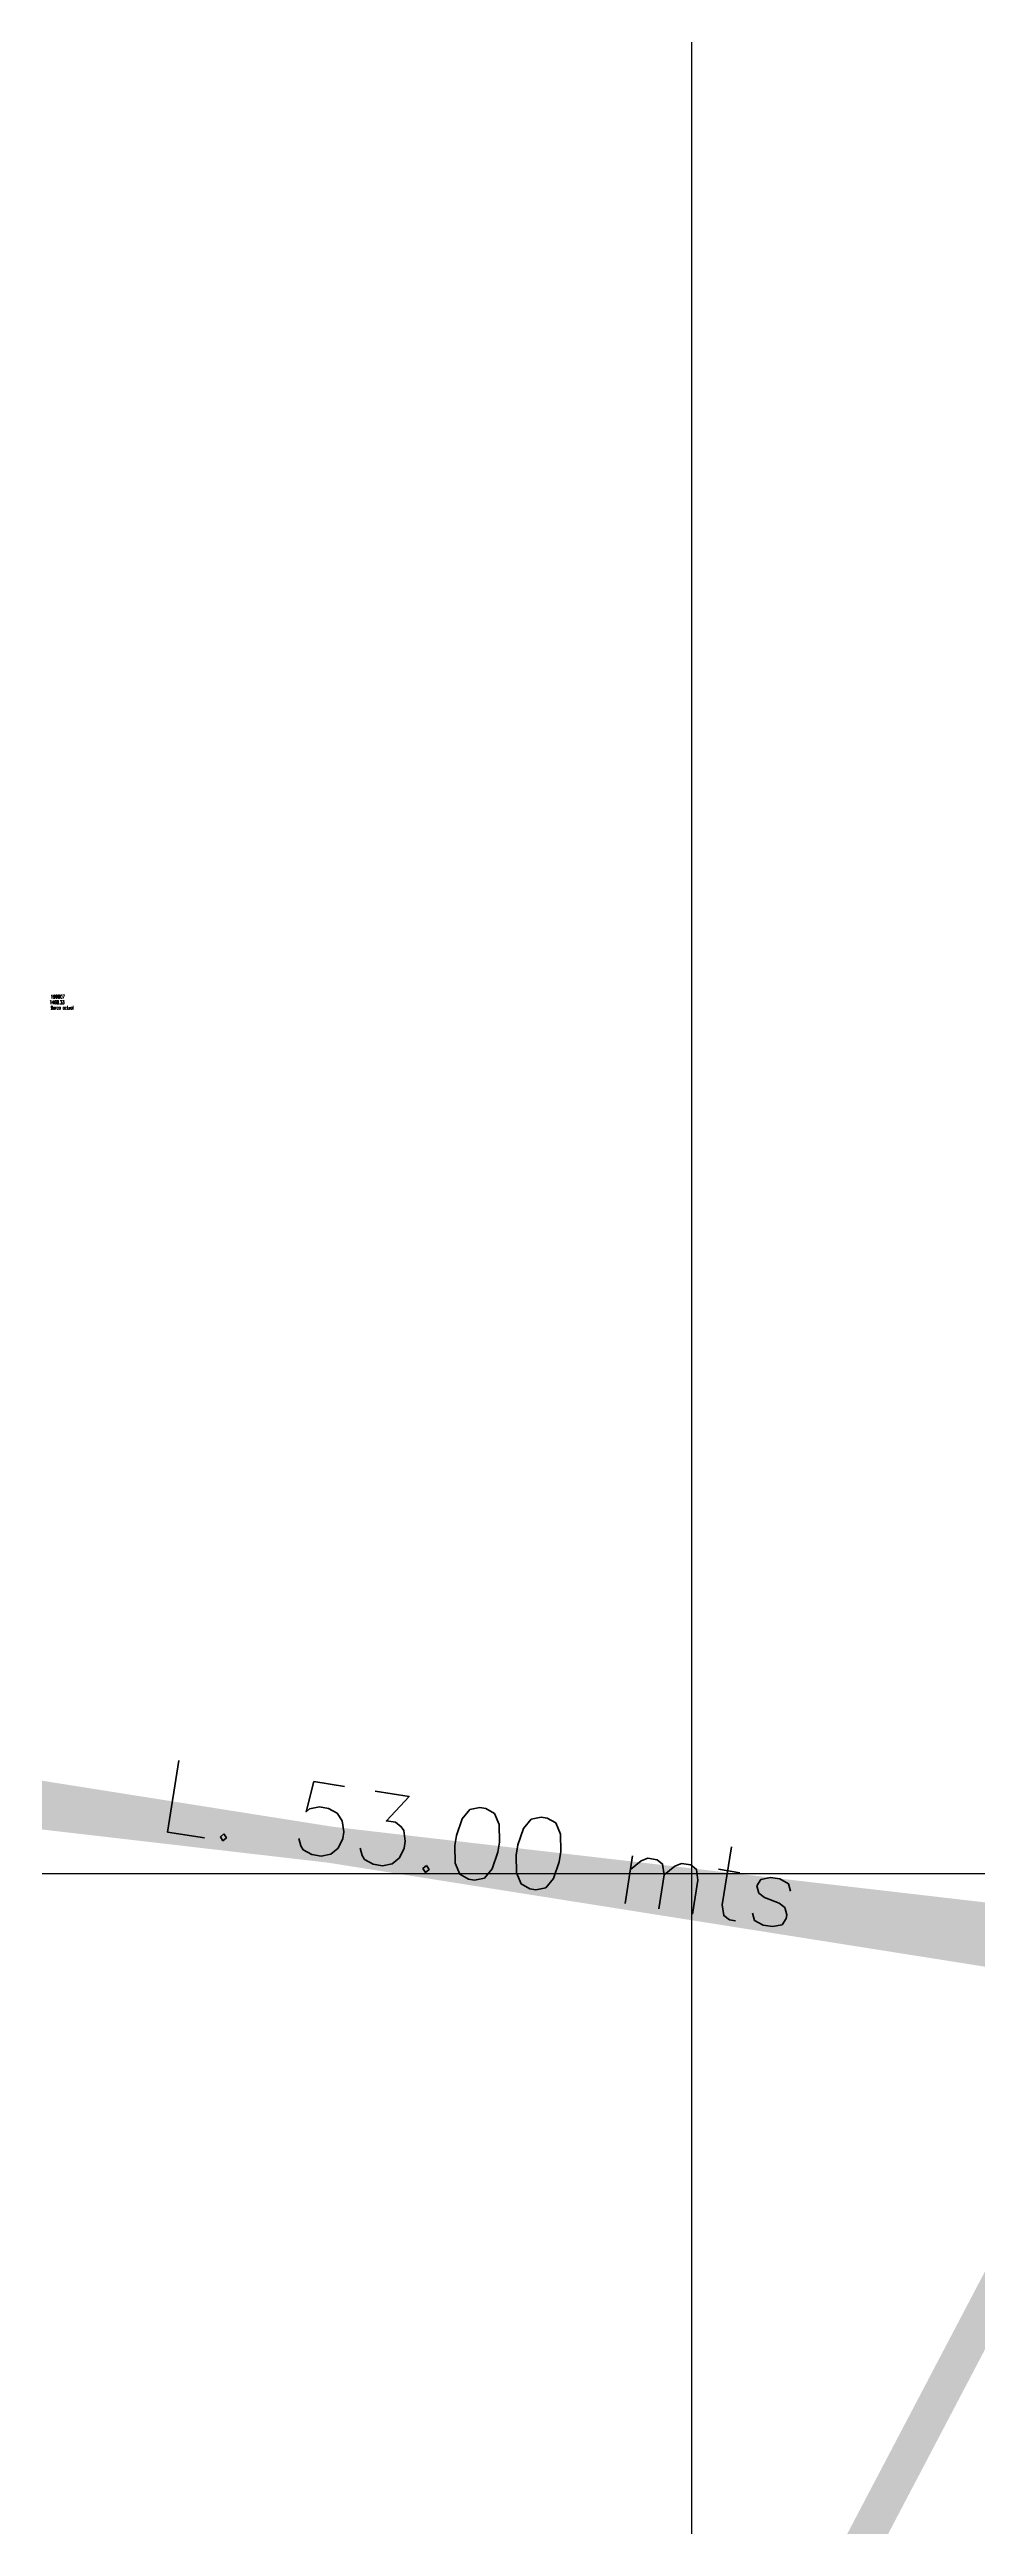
# Model space of a CAD drawing. Header units: metres. Extents: x 1097506 to 1098717, y 876450 to 877447.
# Drawn here: x 1097782.3 to 1097807.9, y 876882 to 876950.3 of the extents above; entities that cross this region are included whole.
import ezdxf

# ---------------------------------------------------------------- set-up
doc = ezdxf.new("R2010")
doc.units = ezdxf.units.M
doc.linetypes.add('DASHED2', pattern=[0.375, 0.25, -0.125])
for name, color, linetype in [('area', 6, 'Continuous'), ('COORD_LIN', 8, 'Continuous'), ('Puntos', 7, 'Continuous'), ('RECTIFIED_296', 7, 'Continuous'), ('Texto', 7, 'Continuous')]:
    doc.layers.add(name, color=color, linetype=linetype)
doc.styles.get("Standard").update_dxf_attribs({"font": 'simplex.shx', "width": 0.6})

msp = doc.modelspace()

# ---------------------------------------------------------------- linework, layer by layer
at = {"layer": 'area', "color": 3, "linetype": 'DASHED2', "ltscale": 20, "const_width": 1, "elevation": 1569.486, "flags": 128}
msp.add_lwpolyline([(1098078.389, 877256.167), (1098170.441, 877207.768), (1098146.691, 877127.247), (1098134.479, 877064.423), (1098085.622, 877065.031), (1097920.236, 877125.226), (1097903.868, 877107.674), (1097888.325, 877095.088), (1097866.517, 877062.755), (1097845.312, 877004.494), (1097843.637, 876972.539), (1097836.8, 876952.682), (1097812.929, 876897.165), (1097757.071, 876906.012), (1097737.623, 876955.575), (1097729.91, 876971.069), (1097722.995, 876990.336), (1097720.716, 877003.302), (1097718.895, 877027.367), (1097720.823, 877056.049), (1097723.664, 877070.16), (1097726.398, 877081.286), (1097727.981, 877100.559), (1097723.99, 877136.607), (1097720.673, 877155.075), (1097745.001, 877199.948), (1097756.144, 877206.643), (1097781.008, 877214.245), (1097805.628, 877218.586), (1097913.29, 877249.457), (1097976.205, 877280.143), (1098031.743, 877218.462), (1098078.389, 877256.167)], close=True, dxfattribs=at)
at = {"layer": 'area', "color": 60, "linetype": 'DASHED2', "ltscale": 20, "const_width": 1, "elevation": 2937.849}
msp.add_lwpolyline([(1097786.914, 876847.57), (1097814.528, 876900.213), (1097836.8, 876952.682), (1097843.637, 876972.538), (1097845.312, 877004.494), (1097866.517, 877062.755), (1097888.325, 877095.088), (1097903.868, 877107.674), (1097920.236, 877125.226), (1098085.622, 877065.031), (1098068.069, 877037.662), (1098059.439, 877030.646), (1098055.909, 877021.575), (1098041.961, 877010.804), (1098039.195, 877006.295), (1098038.405, 877003.918), (1098035.32, 876991.91), (1098035.126, 876987.251), (1098039.46, 876986.474), (1098052.629, 876963.731), (1098058.16, 876942.803), (1098062.975, 876869.359)], dxfattribs=at)
at = {"layer": 'COORD_LIN'}
for p, q in [((1097800, 876660.723), (1097800, 877446.351)), ((1097624.476, 876900), (1098201.969, 876900))]:
    msp.add_line(p, q, dxfattribs=at)
at = {"layer": 'RECTIFIED_296', "color": 6, "const_width": 1}
msp.add_lwpolyline([(1097810.251, 876898.446), (1097756.595, 876904.671), (1097720.542, 876998.663), (1097718.06, 877061.408), (1097729.748, 877081.876), (1097734.851, 877103.728), (1097720.727, 877154.648), (1097745.636, 877200.71), (1097774.31, 877210.464), (1097919.289, 877249.488)], dxfattribs=at)

# ---------------------------------------------------------------- texts
at = {"layer": 'Puntos', "char_height": 0.1}
for s, insert, attachment_point in [('1944', (1097782.314, 876924.143, 1460.328), 7), ('1460.33', (1097782.485, 876924.043, 1460.328), 5), ('100007', (1097782.325, 876924.145, 1458.333), 7), ('1458.33', (1097782.496, 876924.045, 1458.333), 5), ('9er', (1097782.314, 876923.943, 1460.328), 1), ('cerco actual', (1097782.325, 876923.945, 1458.333), 1)]:
    msp.add_mtext(s, dxfattribs=dict(at, insert=insert, attachment_point=attachment_point))
at = {"layer": 'Texto', "color": 7, "true_color": 0xf0f0f0}
msp.add_text('L. 53.00 mts', height=2, rotation=351.10975, dxfattribs=at).set_placement((1097785.202, 876901.193, 1421.201))

doc.saveas('drawing.dxf')
